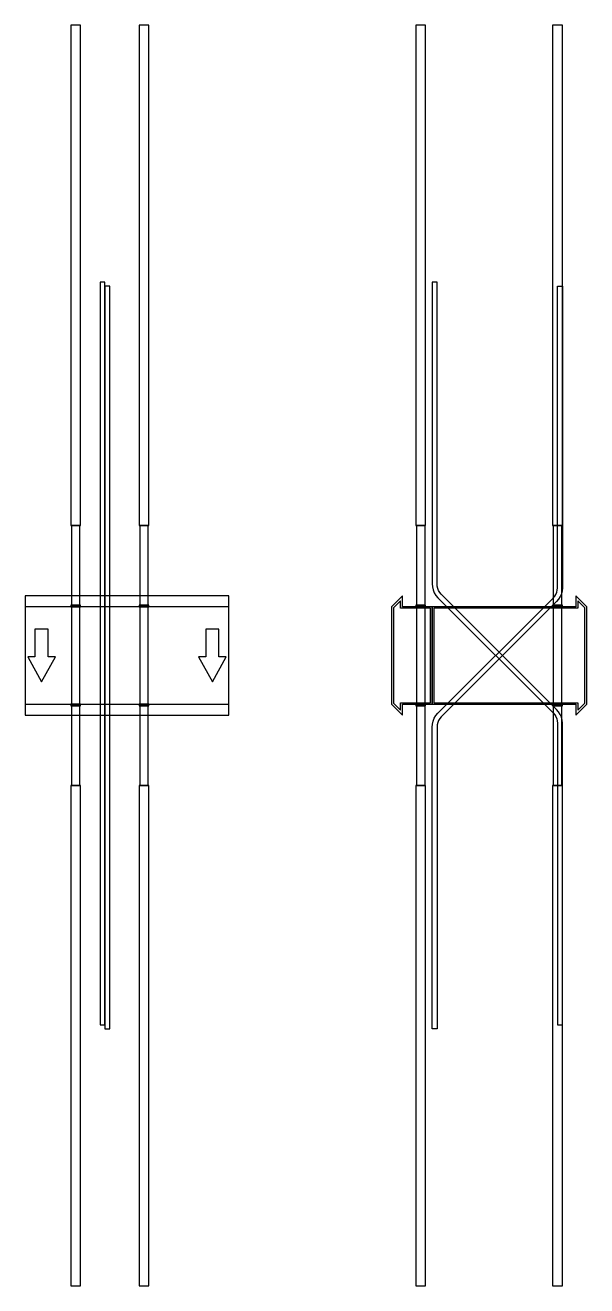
# Model space of a CAD drawing. Extents: x 0 to 690, y -775 to 775.
import ezdxf

# ---------------------------------------------------------------- set-up
doc = ezdxf.new("R2010")
doc.units = 0
doc.layers.add('Halfen', color=7, linetype='CONTINUOUS')

msp = doc.modelspace()

# ---------------------------------------------------------------- linework, layer by layer
at = {"layer": 'Halfen', "color": 7}
for points in [[(68, 160), (68, 775), (56, 775), (56, 160)], [(152, 160), (152, 775), (140, 775), (140, 160)], [(492, 160), (492, 775), (480, 775), (480, 160)], [(660, 160), (660, 775), (648, 775), (648, 160)], [(98, -454.298), (98, 459.026), (92, 459.026), (92, -454.298)], [(104, -459.026), (104, 454.298), (98, 454.298), (98, -459.026)], [(660, -454.298), (660, -83.335), (659.705, -79.58), (658.825, -75.918), (657.384, -72.439), (655.416, -69.228), (652.971, -66.364), (511.272, 75.335), (509.438, 77.482), (507.962, 79.891), (506.881, 82.5), (506.222, 85.247), (506, 88.062), (506, 459.026), (500, 459.026), (500, 88.062), (500.295, 84.308), (501.175, 80.646), (502.616, 77.167), (504.584, 73.956), (507.029, 71.092), (648.728, -70.607), (650.562, -72.754), (652.038, -75.163), (653.119, -77.772), (653.778, -80.519), (654, -83.335), (654, -454.298)], [(500, -459.026), (500, -88.062), (500.295, -84.308), (501.175, -80.646), (502.616, -77.167), (504.584, -73.956), (507.029, -71.092), (648.728, 70.607), (650.562, 72.754), (652.038, 75.163), (653.119, 77.772), (653.778, 80.519), (654, 83.335), (654, 454.298), (660, 454.298), (660, 83.335), (659.705, 79.58), (658.825, 75.918), (657.384, 72.439), (655.416, 69.228), (652.971, 66.364), (511.272, -75.334), (509.438, -77.482), (507.962, -79.891), (506.881, -82.5), (506.222, -85.247), (506, -88.062), (506, -459.026)], [(67.25, 62), (67.25, 160), (56.75, 160), (56.75, 62)], [(151.25, 62), (151.25, 160), (140.75, 160), (140.75, 62)], [(491.25, 62), (491.25, 160), (480.75, 160), (480.75, 62)], [(659.25, 62), (659.25, 160), (648.75, 160), (648.75, 62)], [(0, -73.5), (250, -73.5), (250, 73.5), (0, 73.5)], [(68, 60), (68, 62), (56, 62), (56, 60)], [(152, 60), (152, 62), (140, 62), (140, 60)], [(500, -60), (500, 60), (463.5, 60), (463.5, 73.5), (450, 60), (450, -60), (463.5, -73.5), (463.5, -60)], [(498, -58), (498, 58), (461, 58), (461, 67.25), (452.5, 58.75), (452.5, -58.75), (461, -67.25), (461, -58)], [(492, 60), (492, 62), (480, 62), (480, 60)], [(690, -60), (690, 60), (676.5, 73.5), (676.5, 60), (500, 60), (500, -60), (676.5, -60), (676.5, -73.5)], [(687.5, -58.75), (687.5, 58.75), (679, 67.25), (679, 58), (502, 58), (502, -58), (679, -58), (679, -67.25)], [(660, 60), (660, 62), (648, 62), (648, 60)], [(0, -60), (250, -60), (250, 60), (0, 60)], [(67.25, -60), (67.25, 60), (56.75, 60), (56.75, -60)], [(151.25, -60), (151.25, 60), (140.75, 60), (140.75, -60)], [(491.25, -60), (491.25, 60), (480.75, 60), (480.75, -60)], [(659.25, -60), (659.25, 60), (648.75, 60), (648.75, -60)], [(20, -32.5), (37, -1.5), (28, -1.5), (28, 32.5), (12, 32.5), (12, -1.5), (3, -1.5)], [(230, -32.5), (247, -1.5), (238, -1.5), (238, 32.5), (222, 32.5), (222, -1.5), (213, -1.5)], [(68, -62), (68, -60), (56, -60), (56, -62)], [(67.25, -160), (67.25, -62), (56.75, -62), (56.75, -160)], [(152, -62), (152, -60), (140, -60), (140, -62)], [(151.25, -160), (151.25, -62), (140.75, -62), (140.75, -160)], [(492, -62), (492, -60), (480, -60), (480, -62)], [(491.25, -160), (491.25, -62), (480.75, -62), (480.75, -160)], [(660, -62), (660, -60), (648, -60), (648, -62)], [(659.25, -160), (659.25, -62), (648.75, -62), (648.75, -160)], [(68, -775), (68, -160), (56, -160), (56, -775)], [(152, -775), (152, -160), (140, -160), (140, -775)], [(492, -775), (492, -160), (480, -160), (480, -775)], [(660, -775), (660, -160), (648, -160), (648, -775)]]:
    msp.add_lwpolyline(points, close=True, dxfattribs=at)

doc.saveas('drawing.dxf')
